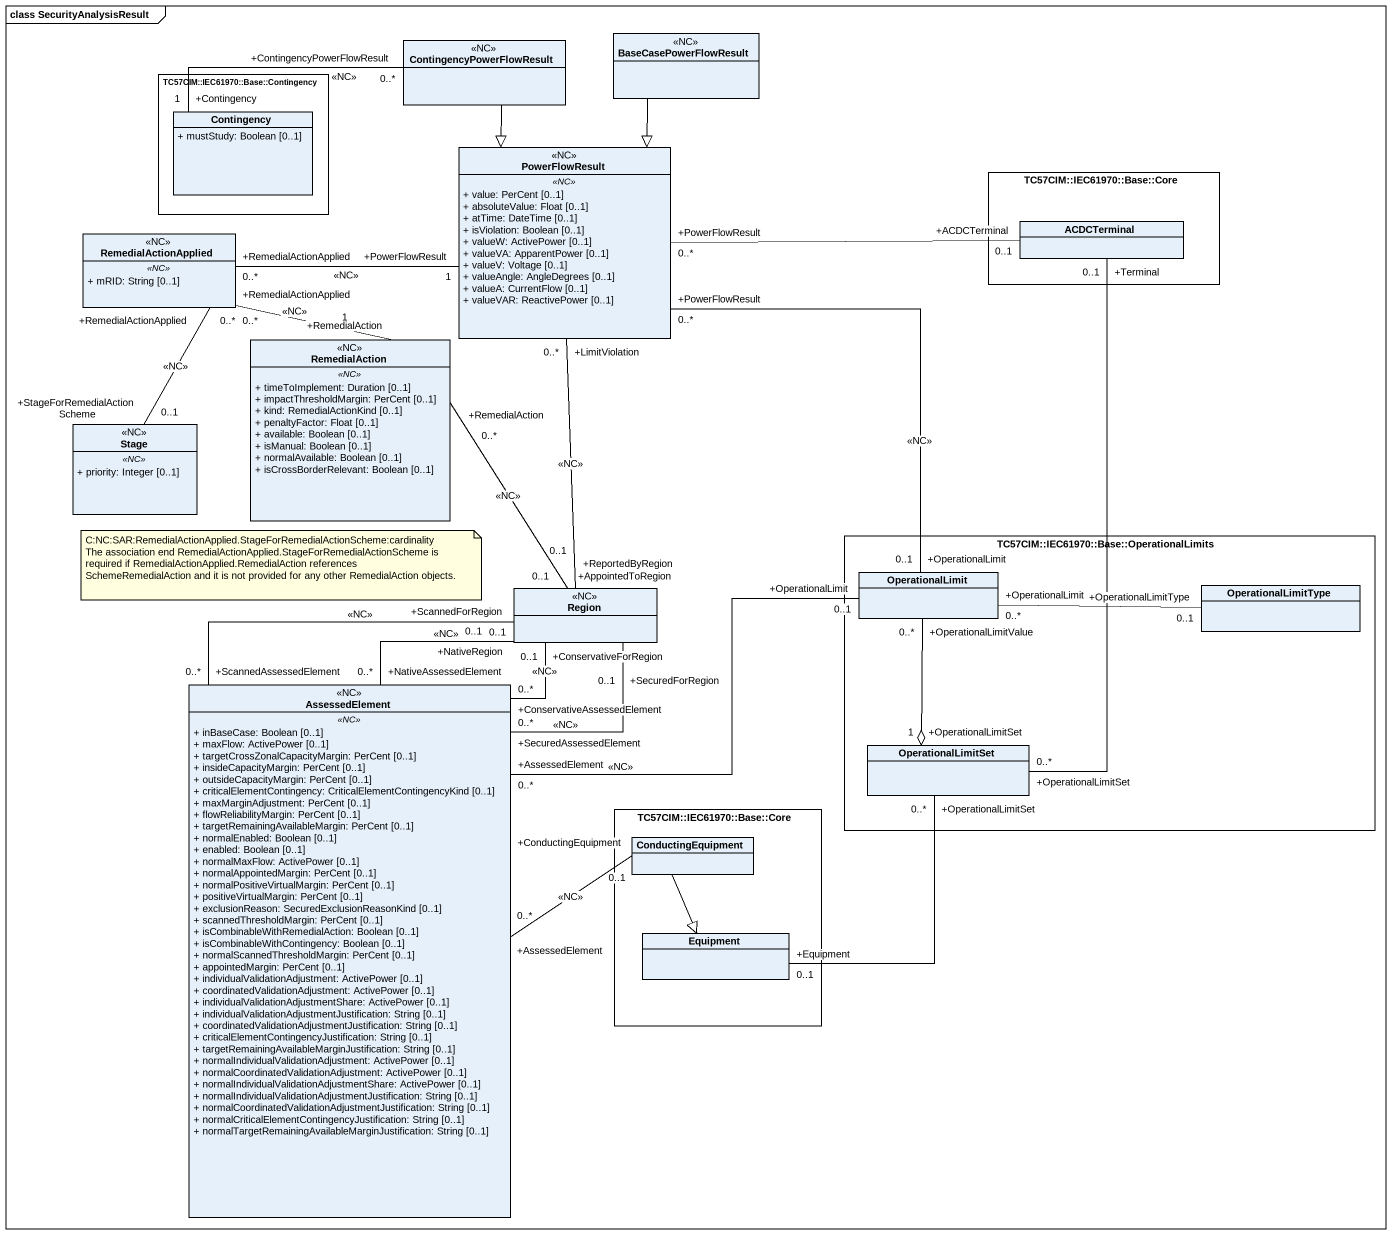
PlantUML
@startuml
mainframe class SecurityAnalysisResult
hide circle
hide empty members
skinparam classAttributeIconSize 0
class ContingencyPowerFlowResult <<NC>>
class BaseCasePowerFlowResult <<NC>>
rectangle "TC57CIM::IEC61970::Base::Contingency" as TC57CIM_IEC61970_Base {
  class Contingency {
    + mustStudy: Boolean [0..1]
  }
}
class PowerFlowResult <<NC>> {
  .. <<NC>> ..
  + value: PerCent [0..1]
  + absoluteValue: Float [0..1]
  + atTime: DateTime [0..1]
  + isViolation: Boolean [0..1]
  + valueW: ActivePower [0..1]
  + valueVA: ApparentPower [0..1]
  + valueV: Voltage [0..1]
  + valueAngle: AngleDegrees [0..1]
  + valueA: CurrentFlow [0..1]
  + valueVAR: ReactivePower [0..1]
}
rectangle "TC57CIM::IEC61970::Base::Core" as TC57CIM_IEC61970_Base_Core {
  class ACDCTerminal
}
class RemedialActionApplied <<NC>> {
  .. <<NC>> ..
  + mRID: String [0..1]
}
class RemedialAction <<NC>> {
  .. <<NC>> ..
  + timeToImplement: Duration [0..1]
  + impactThresholdMargin: PerCent [0..1]
  + kind: RemedialActionKind [0..1]
  + penaltyFactor: Float [0..1]
  + available: Boolean [0..1]
  + isManual: Boolean [0..1]
  + normalAvailable: Boolean [0..1]
  + isCrossBorderRelevant: Boolean [0..1]
}
class Stage <<NC>> {
  .. <<NC>> ..
  + priority: Integer [0..1]
}
rectangle "TC57CIM::IEC61970::Base::OperationalLimits" as TC57CIM_IEC61970_Base_2 {
  class OperationalLimit
  class OperationalLimitType
  class OperationalLimitSet
}
class Region <<NC>>
class AssessedElement <<NC>> {
  .. <<NC>> ..
  + inBaseCase: Boolean [0..1]
  + maxFlow: ActivePower [0..1]
  + targetCrossZonalCapacityMargin: PerCent [0..1]
  + insideCapacityMargin: PerCent [0..1]
  + outsideCapacityMargin: PerCent [0..1]
  + criticalElementContingency: CriticalElementContingencyKind [0..1]
  + maxMarginAdjustment: PerCent [0..1]
  + flowReliabilityMargin: PerCent [0..1]
  + targetRemainingAvailableMargin: PerCent [0..1]
  + normalEnabled: Boolean [0..1]
  + enabled: Boolean [0..1]
  + normalMaxFlow: ActivePower [0..1]
  + normalAppointedMargin: PerCent [0..1]
  + normalPositiveVirtualMargin: PerCent [0..1]
  + positiveVirtualMargin: PerCent [0..1]
  + exclusionReason: SecuredExclusionReasonKind [0..1]
  + scannedThresholdMargin: PerCent [0..1]
  + isCombinableWithRemedialAction: Boolean [0..1]
  + isCombinableWithContingency: Boolean [0..1]
  + normalScannedThresholdMargin: PerCent [0..1]
  + appointedMargin: PerCent [0..1]
  + individualValidationAdjustment: ActivePower [0..1]
  + coordinatedValidationAdjustment: ActivePower [0..1]
  + individualValidationAdjustmentShare: ActivePower [0..1]
  + individualValidationAdjustmentJustification: String [0..1]
  + coordinatedValidationAdjustmentJustification: String [0..1]
  + criticalElementContingencyJustification: String [0..1]
  + targetRemainingAvailableMarginJustification: String [0..1]
  + normalIndividualValidationAdjustment: ActivePower [0..1]
  + normalCoordinatedValidationAdjustment: ActivePower [0..1]
  + normalIndividualValidationAdjustmentShare: ActivePower [0..1]
  + normalIndividualValidationAdjustmentJustification: String [0..1]
  + normalCoordinatedValidationAdjustmentJustification: String [0..1]
  + normalCriticalElementContingencyJustification: String [0..1]
  + normalTargetRemainingAvailableMarginJustification: String [0..1]
}
rectangle "TC57CIM::IEC61970::Base::Core" as TC57CIM_IEC61970_Base_Core_2 {
  class ConductingEquipment
  class Equipment
}
ContingencyPowerFlowResult "+ContingencyPowerFlowResult\n0..*" -left- "+Contingency\n1" Contingency : <<NC>>
ContingencyPowerFlowResult --|> PowerFlowResult
BaseCasePowerFlowResult --|> PowerFlowResult
PowerFlowResult "+PowerFlowResult\n0..*" -right- "+ACDCTerminal\n0..1" ACDCTerminal
PowerFlowResult "+PowerFlowResult\n0..*" -- "+OperationalLimit\n0..1" OperationalLimit : <<NC>>
RemedialActionApplied "+RemedialActionApplied\n0..*" -right- "+PowerFlowResult\n1" PowerFlowResult : <<NC>>
RemedialActionApplied "+RemedialActionApplied\n0..*" -- "+RemedialAction\n1" RemedialAction : <<NC>>
RemedialActionApplied "+RemedialActionApplied\n0..*" -- "+StageForRemedialActionScheme\n0..1" Stage : <<NC>>
Region "+ReportedByRegion\n0..1" -up- "+LimitViolation\n0..*" PowerFlowResult : <<NC>>
Region "+AppointedToRegion\n0..1" -up- "+RemedialAction\n0..*" RemedialAction : <<NC>>
Region "+ConservativeForRegion\n0..1" -- "+ConservativeAssessedElement\n0..*" AssessedElement : <<NC>>
Region "+SecuredForRegion\n0..1" -- "+SecuredAssessedElement\n0..*" AssessedElement : <<NC>>
OperationalLimit "+OperationalLimit\n0..*" -right- "+OperationalLimitType\n0..1" OperationalLimitType
OperationalLimit "+OperationalLimitValue\n0..*" --o "+OperationalLimitSet\n1" OperationalLimitSet
AssessedElement "+ScannedAssessedElement\n0..*" -up- "+ScannedForRegion\n0..1" Region : <<NC>>
AssessedElement "+NativeAssessedElement\n0..*" -up- "+NativeRegion\n0..1" Region : <<NC>>
AssessedElement "+AssessedElement\n0..*" -up- "+OperationalLimit\n0..1" OperationalLimit : <<NC>>
AssessedElement "+AssessedElement\n0..*" -right- "+ConductingEquipment\n0..1" ConductingEquipment : <<NC>>
OperationalLimitSet "+OperationalLimitSet\n0..*" -up- "+Terminal\n0..1" ACDCTerminal
OperationalLimitSet "+OperationalLimitSet\n0..*" -- "+Equipment\n0..1" Equipment
ConductingEquipment --|> Equipment
note as N1
  C:NC:SAR:RemedialActionApplied.StageForRemedialActionScheme:cardinality
  The association end RemedialActionApplied.StageForRemedialActionScheme is required if RemedialActionApplied.RemedialAction references SchemeRemedialAction and it is not provided for any other RemedialAction objects.
end note
@enduml
